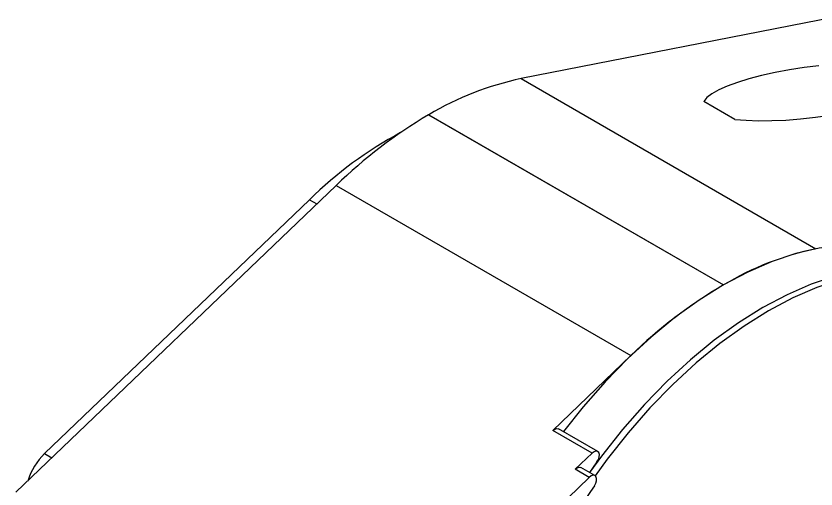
# Model space of a CAD drawing. Header units: millimetres. Extents: x 228 to 8791, y 273 to 5008.
# Drawn here: x 1281.5 to 1382.3, y 1031.3 to 1090.9 of the extents above; entities that cross this region are included whole.
import ezdxf

# ---------------------------------------------------------------- set-up
doc = ezdxf.new("R2010")
doc.units = ezdxf.units.MM

msp = doc.modelspace()

# ---------------------------------------------------------------- linework, layer by layer
at = {"color": 7, "linetype": 'Continuous', "lineweight": 25}
for p, q in [((1385.455, 1090.871), (1345.133, 1082.983)), ((1345.133, 1082.983), (1382.256, 1061.553)), ((1372.04, 1077.847), (1368.111, 1080.116)), ((1333.465, 1078.413), (1370.588, 1056.983)), ((1333.501, 1078.434), (1333.501, 1078.393)), ((1333.501, 1078.434), (1370.624, 1057.003)), ((1281.51, 1030.865), (1321.833, 1069.532)), ((1321.833, 1069.532), (1358.956, 1048.102)), ((1318.462, 1067.724), (1285.114, 1035.745)), ((1318.462, 1067.724), (1319.389, 1067.189)), ((1349.103, 1038.654), (1358.956, 1048.102)), ((1354.775, 1036.015), (1349.825, 1038.872)), ((1354.053, 1035.796), (1349.103, 1038.654)), ((1285.114, 1035.745), (1286.041, 1035.21)), ((1351.933, 1033.763), (1354.053, 1035.796)), ((1354.672, 1034.703), (1353.713, 1033.371)), ((1353.701, 1032.743), (1351.933, 1033.763)), ((1354.423, 1032.961), (1352.655, 1033.982)), ((1325.351, 1005.556), (1353.701, 1032.743))]:
    msp.add_line(p, q, dxfattribs=at)
at = {"color": 7, "linetype": 'Continuous', "lineweight": 25, "flags": 128}
for points in [[(1382.629, 1084.612), (1380.754, 1084.379), (1378.901, 1084.091), (1377.103, 1083.753), (1375.392, 1083.372), (1373.799, 1082.953), (1372.353, 1082.505), (1371.08, 1082.036), (1370.001, 1081.554), (1369.137, 1081.067), (1368.503, 1080.585), (1368.111, 1080.116)], [(1372.04, 1077.847), (1373.449, 1077.73), (1375.01, 1077.677), (1376.695, 1077.689), (1378.476, 1077.766), (1380.319, 1077.907), (1382.192, 1078.108), (1384.061, 1078.367)], [(1391.568, 1061.606), (1390.91, 1061.734), (1388.275, 1062.026), (1385.518, 1061.991), (1382.66, 1061.629), (1379.719, 1060.942), (1376.716, 1059.936), (1373.672, 1058.616), (1370.606, 1056.993), (1367.54, 1055.077), (1364.496, 1052.881), (1361.493, 1050.42), (1358.552, 1047.712), (1355.694, 1044.774), (1352.937, 1041.626), (1350.462, 1038.505)], [(1402.155, 1056.526), (1400.698, 1057.321), (1398.357, 1058.259), (1395.86, 1058.877), (1393.224, 1059.169), (1390.468, 1059.133), (1387.61, 1058.771), (1384.669, 1058.085), (1381.666, 1057.078), (1378.621, 1055.759), (1375.556, 1054.135), (1372.49, 1052.219), (1369.445, 1050.023), (1366.443, 1047.563), (1363.502, 1044.854), (1360.644, 1041.916), (1357.887, 1038.769), (1355.251, 1035.434), (1353.739, 1033.356)], [(1402.511, 1056.326), (1401.406, 1056.913), (1399.064, 1057.851), (1396.567, 1058.468), (1393.931, 1058.76), (1391.175, 1058.725), (1388.317, 1058.363), (1385.376, 1057.676), (1382.373, 1056.67), (1379.328, 1055.351), (1376.263, 1053.727), (1373.197, 1051.811), (1370.153, 1049.615), (1367.15, 1047.155), (1364.209, 1044.446), (1361.351, 1041.508), (1358.594, 1038.361), (1355.958, 1035.025), (1354.445, 1032.947)], [(1349.103, 1038.654), (1349.353, 1038.838), (1349.598, 1038.917), (1349.81, 1038.881), (1349.825, 1038.872)], [(1354.672, 1034.703), (1354.852, 1035.01), (1354.959, 1035.335), (1354.979, 1035.637), (1354.909, 1035.876), (1354.759, 1036.023), (1354.548, 1036.06), (1354.302, 1035.981), (1354.053, 1035.796)], [(1351.933, 1033.763), (1352.177, 1033.945), (1352.419, 1034.026), (1352.629, 1033.996), (1352.655, 1033.982)], [(1354.352, 1031.695), (1354.519, 1032.001), (1354.613, 1032.319), (1354.623, 1032.61), (1354.548, 1032.838), (1354.396, 1032.975), (1354.187, 1033.005), (1353.945, 1032.925), (1353.701, 1032.743)]]:
    msp.add_lwpolyline(points, dxfattribs=at)
at = {"color": 7, "linetype": 'Continuous', "lineweight": 25}
for centre, radius, start, end in [((1353.062, 1045.565), 38.249, 101.96396, 120.75834), ((1364.611, 1025.559), 61.349, 120.50995, 134.21074), ((1354.345, 1031.048), 51.31, 118.39877, 134.37393), ((1390.185, 1024.134), 38.249, 101.96396, 120.75834), ((1401.734, 1004.128), 61.349, 120.50995, 134.21074), ((1290.952, 1029.774), 8.351, 134.35107, 162.53695), ((1427.571, 981.157), 88.966, 145.3854, 163.78449)]:
    msp.add_arc(centre, radius, start, end, dxfattribs=at)

doc.saveas('drawing.dxf')
